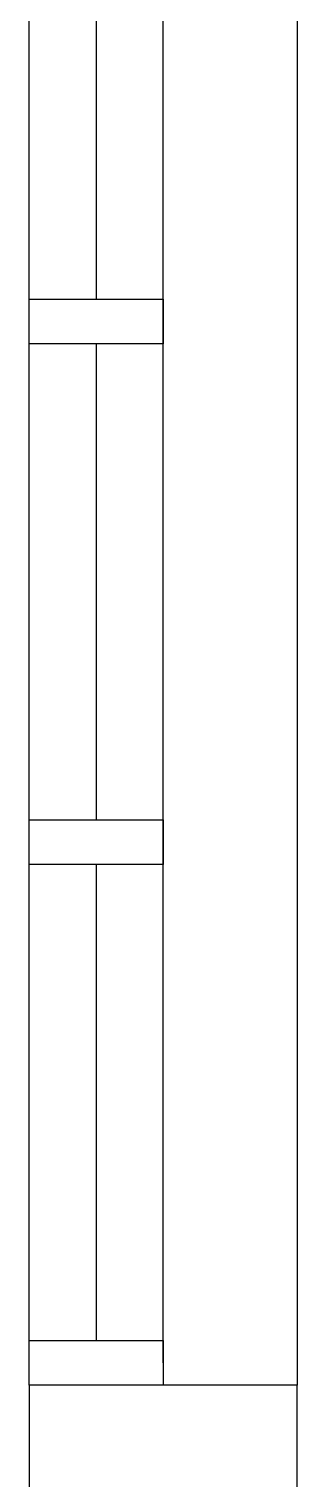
# Model space of a CAD drawing. Header units: inches. Extents: x 16928 to 514628, y -1471 to 241387.
# Drawn here: x 316867 to 317167, y 33788 to 35413 of the extents above; entities that cross this region are included whole.
import ezdxf

# ---------------------------------------------------------------- set-up
doc = ezdxf.new("R2010")
doc.units = ezdxf.units.IN
doc.header["$MEASUREMENT"] = 0
for name, color, linetype in [('LW', 2, 'Continuous'), ('WALL', 1, 'Continuous'), ('WIN', 9, 'Continuous')]:
    doc.layers.add(name, color=color, linetype=linetype)

msp = doc.modelspace()

# ---------------------------------------------------------------- linework, layer by layer
at = {"layer": 'LW'}
msp.add_line((317167.5, 35693), (317167.5, 33893), dxfattribs=at)
at = {"layer": 'WALL'}
msp.add_line((316867.5, 33893), (316867.5, 33305.5), dxfattribs=at)
msp.add_lwpolyline([(316867.5, 33893), (316867.5, 33743), (317167.5, 33743), (317167.5, 33893)], close=True, dxfattribs=at)
at = {"layer": 'WIN'}
for p, q in [((316867.5, 33893), (316867.5, 35693)), ((317017.5, 33918), (317017.5, 35668)), ((316942.5, 35643), (316942.5, 35109.7)), ((316942.5, 35059.7), (316942.5, 34526.4)), ((316942.5, 34476.4), (316942.5, 33943))]:
    msp.add_line(p, q, dxfattribs=at)
for points in [[(317017.5, 35109.7), (317017.5, 35059.7), (316867.5, 35059.7), (316867.5, 35109.7)], [(317017.5, 34526.4), (317017.5, 34476.4), (316867.5, 34476.4), (316867.5, 34526.4)], [(317017.5, 33943), (317017.5, 33893), (316867.5, 33893), (316867.5, 33943)]]:
    msp.add_lwpolyline(points, close=True, dxfattribs=at)

doc.saveas('drawing.dxf')
